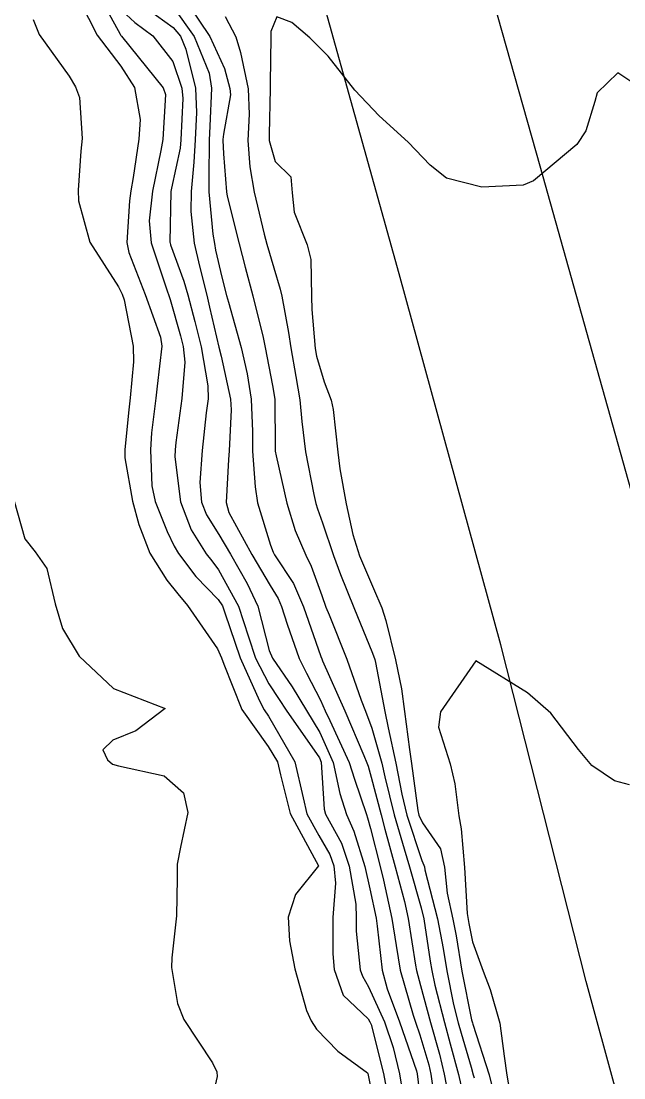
# Model space of a CAD drawing. Header units: metres. Extents: x 298520 to 308411, y 7433745 to 7450750.
# Drawn here: x 298946.99 to 298970.3, y 7449791.88 to 7449832.72 of the extents above; entities that cross this region are included whole.
import ezdxf

# ---------------------------------------------------------------- set-up
doc = ezdxf.new("R2010")
doc.units = ezdxf.units.M
doc.header["$LTSCALE"] = 10
for name, color, linetype in [('Curvas de Nivel 1m', 11, 'Continuous'), ('Curvas de Nivel 5m', 15, 'Continuous'), ('Vias Primárias', 230, 'Continuous')]:
    doc.layers.add(name, color=color, linetype=linetype)

msp = doc.modelspace()

# ---------------------------------------------------------------- linework, layer by layer
at = {"layer": 'Curvas de Nivel 1m', "flags": 128}
for points, elevation in [([(298948.947, 7449834.135), (298949.934, 7449832.179), (298950.855, 7449830.981), (298951.376, 7449830.162), (298951.598, 7449828.926), (298951.55, 7449828.159), (298951.322, 7449826.676), (298951.235, 7449826.164), (298951.182, 7449825.781), (298951.085, 7449824.167), (298951.158, 7449823.777), (298951.785, 7449822.16), (298952.378, 7449820.512), (298952.43, 7449820.153), (298952.256, 7449818.608), (298952.2, 7449818.155), (298952.035, 7449816.811), (298951.994, 7449816.157), (298952.052, 7449814.766), (298952.182, 7449814.155), (298952.641, 7449812.991), (298952.916, 7449812.426), (298953.082, 7449812.143), (298953.748, 7449811.257), (298954.615, 7449810.371), (298954.779, 7449810.118), (298954.872, 7449809.855), (298955.467, 7449808.111), (298956.216, 7449806.454), (298956.396, 7449806.102), (298956.559, 7449805.853), (298957.578, 7449804.09), (298957.903, 7449802.702), (298958.047, 7449802.085), (298958.505, 7449801.25), (298958.932, 7449800.508), (298959.087, 7449800.071), (298959.152, 7449799.4), (298959.042, 7449798.071), (298959.045, 7449796.667), (298959.104, 7449796.07), (298959.447, 7449795.079), (298960.415, 7449794.164), (298960.484, 7449794.049), (298960.526, 7449793.935), (298961.001, 7449792.044), (298961.144, 7449791.283)], 754), ([(298949.757, 7449834.181), (298950.823, 7449832.221), (298950.855, 7449832.17), (298950.873, 7449832.147), (298952.49, 7449830.145), (298952.58, 7449829.884), (298952.47, 7449828.145), (298952.398, 7449827.725), (298952.076, 7449826.151), (298951.947, 7449824.997), (298952.025, 7449824.157), (298952.649, 7449822.256), (298952.691, 7449822.151), (298952.751, 7449821.969), (298953.157, 7449820.564), (298953.261, 7449820.142), (298953.328, 7449819.536), (298953.212, 7449818.142), (298952.979, 7449816.438), (298952.946, 7449816.146), (298952.937, 7449815.888), (298953.154, 7449814.142), (298953.565, 7449813.059), (298954.149, 7449812.127), (298954.363, 7449811.857), (298954.627, 7449811.515), (298955.399, 7449810.112), (298955.785, 7449808.919), (298956.053, 7449808.105), (298956.573, 7449807.109), (298956.97, 7449806.497), (298957.24, 7449806.09), (298958.535, 7449804.247), (298958.592, 7449804.079), (298958.706, 7449802.268), (298958.764, 7449802.076), (298959.379, 7449800.944), (298959.679, 7449800.062), (298959.931, 7449798.598), (298959.945, 7449798.058), (298959.95, 7449797.55), (298960.102, 7449796.055), (298960.191, 7449795.804), (298960.433, 7449795.398), (298961.048, 7449794.044), (298961.387, 7449793.056), (298961.632, 7449792.038), (298961.865, 7449790.548)], 753), ([(298953.034, 7449833.996), (298954.295, 7449832.126), (298954.855, 7449830.897), (298955.069, 7449830.118), (298955.085, 7449829.873), (298954.825, 7449828.355), (298954.796, 7449828.147), (298954.795, 7449828.12), (298954.818, 7449827.593), (298954.931, 7449826.119), (298954.956, 7449825.963), (298955.423, 7449824.113), (298955.663, 7449823.212), (298955.954, 7449822.108), (298956.347, 7449820.494), (298956.437, 7449820.103), (298956.711, 7449818.643), (298956.794, 7449818.189), (298956.804, 7449818.098), (298956.814, 7449816.228), (298956.823, 7449816.098), (298956.857, 7449815.92), (298957.266, 7449814.091), (298957.595, 7449813.039), (298958.009, 7449812.079), (298958.204, 7449811.651), (298958.617, 7449810.519), (298958.775, 7449810.068), (298958.902, 7449809.774), (298959.594, 7449808.06), (298960.143, 7449806.478), (298960.306, 7449806.053), (298960.553, 7449805.391), (298960.937, 7449804.046), (298961.057, 7449803.516), (298961.417, 7449802.041), (298961.802, 7449800.735), (298962.009, 7449800.035), (298962.469, 7449798.444), (298962.567, 7449798.028), (298962.813, 7449796.39), (298962.873, 7449796.024), (298962.989, 7449795.467), (298963.36, 7449794.016), (298963.589, 7449793.196), (298963.904, 7449792.007), (298963.997, 7449791.614)], 749), ([(298951.904, 7449833.176), (298952.876, 7449832.481), (298953.154, 7449832.137), (298953.366, 7449831.635), (298953.734, 7449830.131), (298953.772, 7449829.193), (298953.728, 7449828.131), (298953.678, 7449827.267), (298953.57, 7449826.132), (298953.56, 7449825.363), (298953.691, 7449824.136), (298953.887, 7449823.256), (298954.172, 7449822.129), (298954.282, 7449821.661), (298954.645, 7449820.121), (298954.728, 7449819.776), (298955.09, 7449818.116), (298955.118, 7449817.696), (298955.033, 7449816.117), (298955.011, 7449815.784), (298954.92, 7449814.117), (298955.03, 7449813.736), (298955.914, 7449812.107), (298956.621, 7449810.912), (298956.927, 7449810.406), (298957.065, 7449810.093), (298957.279, 7449809.413), (298957.748, 7449808.083), (298958.024, 7449807.525), (298958.567, 7449806.475), (298958.745, 7449806.068), (298958.927, 7449805.696), (298959.676, 7449804.063), (298959.889, 7449803.422), (298960.344, 7449802.053), (298960.39, 7449801.93), (298960.508, 7449801.522), (298960.878, 7449800.046), (298961.007, 7449799.523), (298961.334, 7449798.041), (298961.493, 7449796.999), (298961.656, 7449796.038), (298962.149, 7449794.3), (298962.243, 7449794.032), (298962.408, 7449793.539), (298962.758, 7449792.386), (298962.837, 7449792.023), (298963.032, 7449790.673)], 751), ([(298950.883, 7449833.13), (298951.385, 7449832.67), (298952.089, 7449832.152), (298952.858, 7449831.157), (298953.211, 7449830.136), (298953.244, 7449829.731), (298953.175, 7449828.136), (298953.142, 7449827.814), (298952.804, 7449826.264), (298952.786, 7449826.14), (298952.747, 7449824.177), (298952.752, 7449824.15), (298952.772, 7449824.082), (298953.289, 7449822.673), (298953.446, 7449822.14), (298953.716, 7449821.109), (298953.951, 7449820.132), (298954.215, 7449818.623), (298954.22, 7449818.127), (298954.153, 7449817.584), (298953.994, 7449816.13), (298953.906, 7449814.89), (298953.973, 7449814.13), (298954.165, 7449813.645), (298954.641, 7449812.88), (298955.096, 7449812.115), (298955.74, 7449810.99), (298956.141, 7449810.105), (298956.587, 7449808.4), (298956.713, 7449808.098), (298957.474, 7449806.989), (298958.034, 7449806.078), (298958.55, 7449805.222), (298959.059, 7449804.072), (298959.324, 7449802.871), (298959.582, 7449802.064), (298959.863, 7449801.416), (298960.279, 7449800.053), (298960.48, 7449799.183), (298960.724, 7449798.047), (298960.768, 7449797.739), (298960.956, 7449796.045), (298961.149, 7449795.326), (298961.628, 7449794.038), (298962.28, 7449792.145), (298962.307, 7449792.031), (298962.386, 7449791.388)], 752), ([(298954.881, 7449832.899), (298955.295, 7449832.116), (298955.473, 7449831.505), (298955.77, 7449830.111), (298955.814, 7449829.129), (298955.761, 7449828.111), (298955.832, 7449827.091), (298956.001, 7449826.108), (298956.39, 7449824.493), (298956.497, 7449824.103), (298956.764, 7449823.185), (298957.016, 7449822.357), (298957.076, 7449822.095), (298957.333, 7449820.685), (298957.424, 7449820.09), (298957.617, 7449818.992), (298957.772, 7449818.084), (298957.854, 7449817.242), (298957.985, 7449816.08), (298958.312, 7449814.421), (298958.393, 7449814.074), (298958.455, 7449813.877), (298958.646, 7449813.331), (298959.076, 7449812.066), (298959.348, 7449811.34), (298959.861, 7449810.058), (298960.587, 7449808.298), (298960.671, 7449808.049), (298960.699, 7449807.931), (298961.054, 7449806.045), (298961.185, 7449805.412), (298961.489, 7449804.04), (298961.711, 7449802.848), (298961.904, 7449802.036), (298962.495, 7449800.277), (298962.57, 7449800.105), (298962.586, 7449800.029), (298962.605, 7449799.914), (298963.101, 7449798.02), (298963.312, 7449796.877), (298963.452, 7449796.015), (298963.717, 7449794.717), (298963.895, 7449794.008), (298964.005, 7449793.603), (298964.396, 7449792.288), (298964.479, 7449791.999), (298964.514, 7449791.877)], 748), ([(298970.847, 7449830.213), (298970.067, 7449830.726), (298969.272, 7449829.946), (298969.174, 7449829.612), (298968.828, 7449828.477), (298968.488, 7449827.955), (298966.809, 7449826.553), (298966.408, 7449826.383), (298964.806, 7449826.303), (298963.44, 7449826.652), (298962.814, 7449827.152), (298961.962, 7449828.039), (298960.833, 7449829.061), (298959.894, 7449830.059), (298958.862, 7449831.363), (298958.153, 7449832.081), (298957.457, 7449832.669), (298956.881, 7449832.891), (298956.654, 7449832.323), (298956.654, 7449832.102), (298956.628, 7449830.32), (298956.623, 7449830.102), (298956.58, 7449828.348), (298956.587, 7449828.102), (298956.815, 7449827.3), (298957.427, 7449826.708), (298957.47, 7449826.09), (298957.546, 7449825.335), (298958.059, 7449824.081), (298958.191, 7449823.503), (298958.216, 7449822.078), (298958.24, 7449821.57), (298958.366, 7449820.075), (298958.417, 7449819.771), (298958.71, 7449818.784), (298958.979, 7449818.067), (298959.059, 7449817.707), (298959.243, 7449816.064), (298959.322, 7449815.415), (298959.56, 7449814.061), (298959.819, 7449812.88), (298960.075, 7449812.056), (298960.62, 7449810.79), (298960.945, 7449810.047), (298961.092, 7449809.558), (298961.477, 7449808.041), (298961.698, 7449806.912), (298961.816, 7449806.037), (298962.01, 7449804.566), (298962.086, 7449804.034), (298962.331, 7449802.216), (298962.375, 7449802.031), (298962.51, 7449801.735), (298963.213, 7449800.732), (298963.364, 7449800.017), (298963.474, 7449799.019), (298963.691, 7449798.012), (298963.811, 7449797.365), (298964.032, 7449796.006), (298964.415, 7449794.121), (298964.443, 7449794), (298964.461, 7449793.951), (298965.091, 7449791.993), (298965.319, 7449791.055)], 747), ([(298946.716, 7449814.219), (298947.142, 7449812.717), (298947.531, 7449812.207), (298947.989, 7449811.562), (298948.311, 7449810.195), (298948.599, 7449809.241), (298949.241, 7449808.183), (298950.571, 7449806.934), (298952.563, 7449806.15), (298951.425, 7449805.286), (298950.544, 7449804.934), (298950.158, 7449804.555), (298950.336, 7449804.172), (298950.531, 7449804.008), (298950.764, 7449803.935), (298952.527, 7449803.546), (298953.271, 7449802.889), (298953.44, 7449802.136), (298953.152, 7449800.793), (298953.029, 7449800.142), (298953.03, 7449799.596), (298952.999, 7449798.142), (298952.816, 7449796.514), (298952.813, 7449796.144), (298953.039, 7449794.751), (298953.285, 7449794.137), (298954.398, 7449792.464), (298954.565, 7449792.118), (298954.574, 7449791.935), (298954.383, 7449791.09)], 756), ([(298970.526, 7449803.202), (298969.942, 7449803.354), (298969.064, 7449803.952), (298968.542, 7449804.57), (298967.483, 7449805.971), (298966.571, 7449806.762), (298964.583, 7449808), (298963.21, 7449806.02), (298963.137, 7449805.438), (298963.583, 7449804.014), (298963.763, 7449803.249), (298963.922, 7449802.009), (298964.006, 7449801.506), (298964.143, 7449800.005), (298964.238, 7449798.232), (298964.282, 7449798.003), (298964.307, 7449797.848), (298964.454, 7449797.132), (298964.856, 7449795.996), (298965.132, 7449795.294), (298965.503, 7449793.989), (298965.67, 7449792.718), (298965.777, 7449791.986), (298966.071, 7449790.288)], 746)]:
    msp.add_lwpolyline(points, dxfattribs=dict(at, elevation=elevation))
at = {"layer": 'Curvas de Nivel 5m', "flags": 128}
for points, elevation in [([(298952.884, 7449833.255), (298953.686, 7449832.132), (298954.265, 7449830.713), (298954.357, 7449830.125), (298954.29, 7449828.664), (298954.267, 7449828.126), (298954.253, 7449826.681), (298954.257, 7449826.125), (298954.412, 7449824.49), (298954.465, 7449824.125), (298954.515, 7449823.868), (298954.76, 7449822.821), (298954.933, 7449822.118), (298955.01, 7449821.858), (298955.497, 7449820.112), (298955.737, 7449819.09), (298955.892, 7449818.108), (298955.938, 7449816.86), (298955.947, 7449816.107), (298956.042, 7449814.727), (298956.131, 7449814.105), (298956.637, 7449812.466), (298956.736, 7449812.2), (298956.793, 7449812.098), (298957.524, 7449810.988), (298957.917, 7449810.08), (298958.584, 7449808.169), (298958.622, 7449808.07), (298958.649, 7449808.002), (298959.509, 7449806.061), (298960.248, 7449804.342), (298960.367, 7449804.052), (298960.41, 7449803.93), (298960.527, 7449803.497), (298960.914, 7449802.046), (298961.062, 7449801.49), (298961.453, 7449800.04), (298961.817, 7449798.692), (298961.966, 7449798.035), (298962.242, 7449796.235), (298962.283, 7449796.032), (298962.434, 7449795.447), (298962.82, 7449794.024), (298963.173, 7449792.791), (298963.357, 7449792.016), (298963.524, 7449791.153)], 750), ([(298947.457, 7449832.79), (298947.689, 7449832.208), (298948.849, 7449830.6), (298949.101, 7449830.187), (298949.255, 7449829.769), (298949.36, 7449828.185), (298949.305, 7449827.699), (298949.205, 7449826.186), (298949.211, 7449825.771), (298949.644, 7449824.181), (298950.756, 7449822.452), (298950.901, 7449822.169), (298950.974, 7449821.944), (298951.321, 7449820.164), (298951.335, 7449819.553), (298951.213, 7449818.165), (298951.164, 7449817.7), (298950.999, 7449816.167), (298951.003, 7449815.842), (298951.302, 7449814.164), (298951.543, 7449813.262), (298951.967, 7449812.157), (298952.623, 7449811.117), (298953.055, 7449810.581), (298953.426, 7449810.138), (298954.588, 7449808.466), (298954.747, 7449808.118), (298954.832, 7449807.865), (298955.523, 7449806.11), (298956.542, 7449804.684), (298956.909, 7449804.096), (298957.029, 7449803.594), (298957.394, 7449802.091), (298958.493, 7449800.08), (298957.599, 7449798.966), (298957.324, 7449798.091), (298957.371, 7449797.174), (298957.572, 7449796.089), (298958.027, 7449794.484), (298958.207, 7449794.082), (298958.418, 7449793.765), (298959.243, 7449792.909), (298960.393, 7449792.076), (298960.403, 7449792.05), (298960.798, 7449790.046)], 755)]:
    msp.add_lwpolyline(points, dxfattribs=dict(at, elevation=elevation))
at = {"layer": 'Vias Primárias'}
for points, elevation in [([(299004.308, 7449682.922), (298996.711, 7449712.077), (298994.321, 7449721.461), (298991.521, 7449732.453), (298988.926, 7449743.21), (298986.419, 7449752.655), (298983.038, 7449765.772), (298980.21, 7449778.312), (298977.354, 7449789.214), (298974.117, 7449801.137), (298970.589, 7449814.575), (298967.062, 7449827.112), (298963.623, 7449839.3), (298959.804, 7449852.535), (298955.489, 7449865.887), (298951.583, 7449877.199), (298946.861, 7449889.561), (298941.758, 7449902.476), (298936.89, 7449913.993), (298931.642, 7449925.741), (298926.044, 7449937.637), (298920.125, 7449949.561), (298914.032, 7449960.786), (298908.23, 7449971.343)], 710.86), ([(298990.784, 7449709.405), (298986.983, 7449723.788), (298983.596, 7449737.463), (298980.413, 7449749.081), (298977.232, 7449763.661), (298973.555, 7449778.373), (298968.844, 7449795.6), (298965.538, 7449808.62), (298961.61, 7449822.959), (298957.065, 7449839.278), (298952.809, 7449853.579), (298947.479, 7449869.321), (298940.827, 7449887.708), (298933.553, 7449905.559), (298928.223, 7449918.253), (298918.721, 7449938.452), (298912.15, 7449951.507), (298901.282, 7449971.013)], 751.201)]:
    msp.add_lwpolyline(points, dxfattribs=dict(at, elevation=elevation))

doc.saveas('drawing.dxf')
